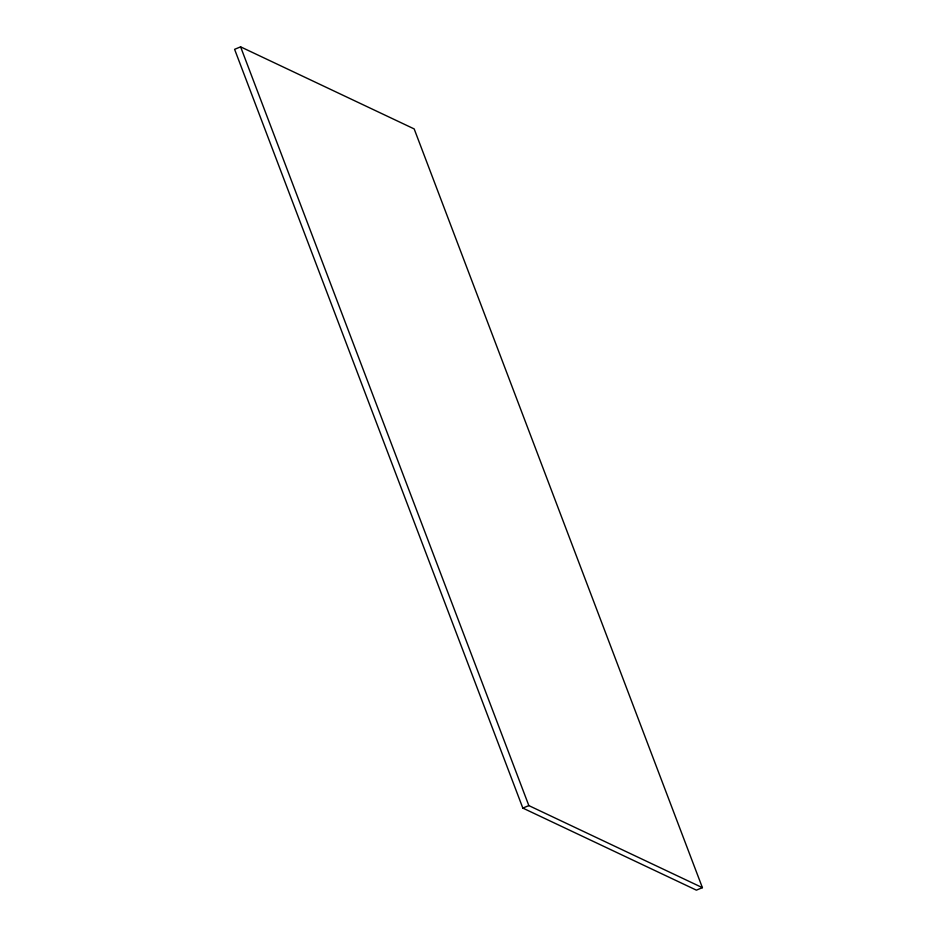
<?xml version="1.0" encoding="UTF-8"?>
<svg xmlns="http://www.w3.org/2000/svg" width="937" height="937" viewBox="0 0 937 937"><rect width="100%" height="100%" fill="white"/><g stroke="black" fill="none" stroke-linecap="round" stroke-linejoin="round"><path stroke-width="1.41" d="M240.61 46.85L234.601 49.333L522.823 808.081L696.39 890.15L702.399 887.667L414.177 128.919L240.61 46.85L528.843 805.597L702.399 887.667M522.823 808.081L528.843 805.597"/></g></svg>
